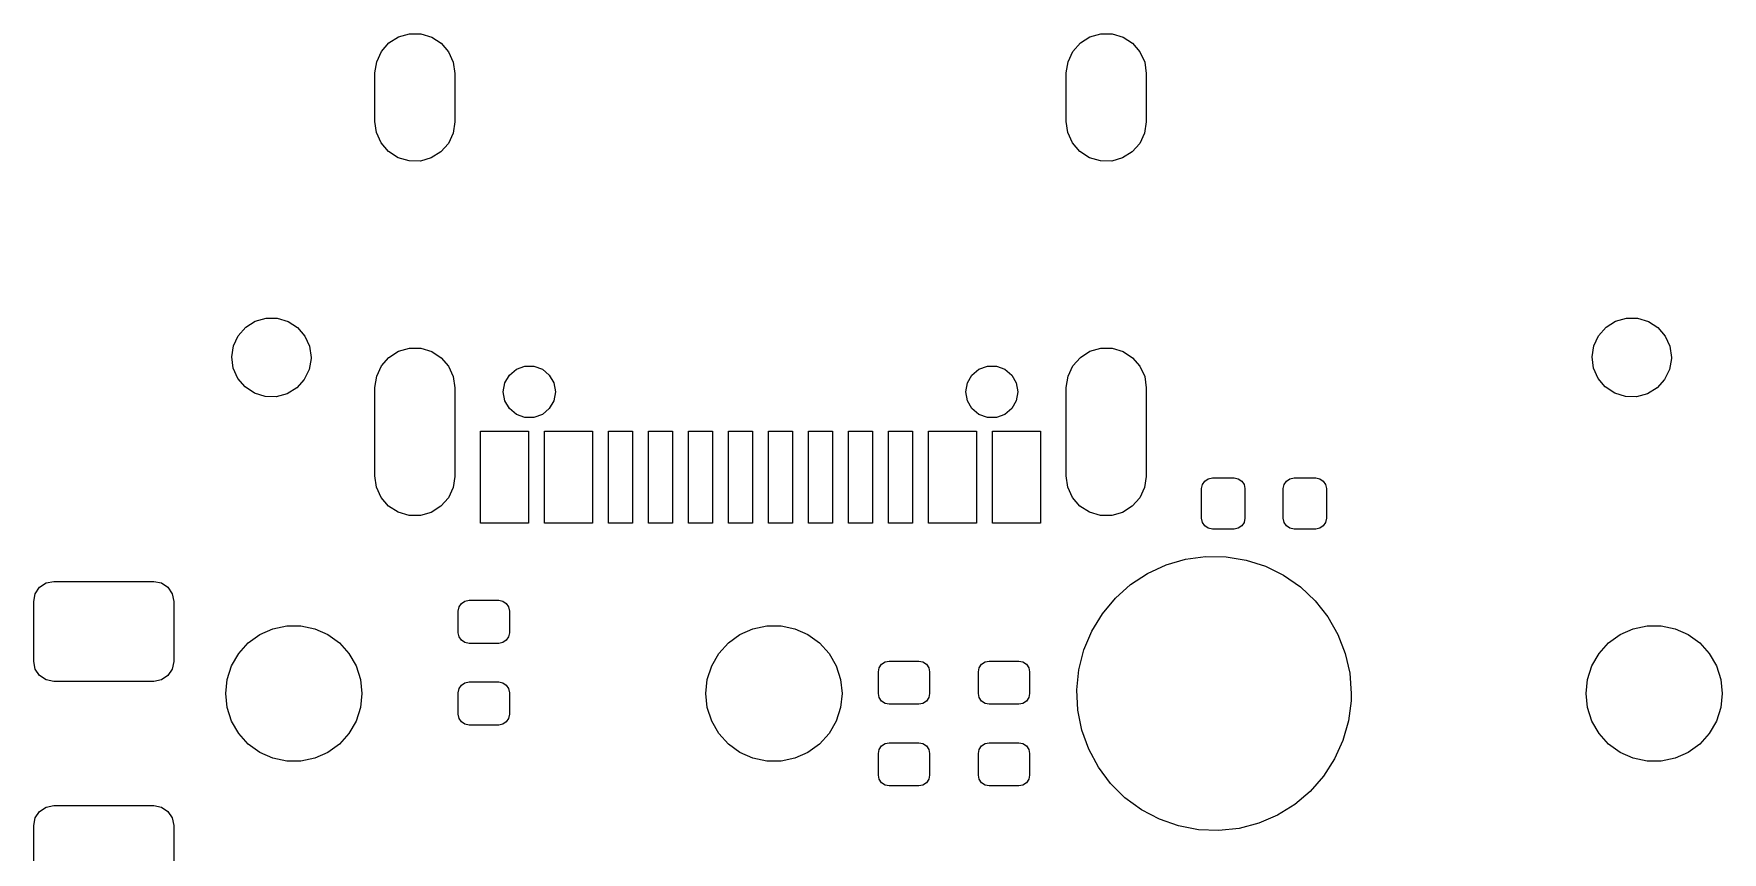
# Model space of a CAD drawing. Extents: x 3.01 to 10.88, y -3.22 to -0.6.
# Drawn here: x 4.021 to 4.851, y -0.998 to -0.596 of the extents above; entities that cross this region are included whole.
import ezdxf

# ---------------------------------------------------------------- set-up
doc = ezdxf.new("R2010")
doc.units = 0
doc.header["$MEASUREMENT"] = 0
doc.layers.add('BLACK', color=7, linetype='CONTINUOUS')

msp = doc.modelspace()

# ---------------------------------------------------------------- linework, layer by layer
at = {"layer": 'BLACK', "linetype": 'CONTINUOUS'}
for p, q in [((4.19544, -0.600166), (4.20016, -0.597188)), ((4.20016, -0.597188), (4.20553, -0.595654)), ((4.20553, -0.595654), (4.21111, -0.595688)), ((4.21111, -0.595688), (4.21646, -0.597288)), ((4.21646, -0.597288), (4.22114, -0.600323)), ((4.5356, -0.600166), (4.54032, -0.597188)), ((4.54032, -0.597188), (4.54569, -0.595654)), ((4.54569, -0.595654), (4.55127, -0.595688)), ((4.55127, -0.595688), (4.55661, -0.597288)), ((4.55661, -0.597288), (4.5613, -0.600323)), ((4.18938, -0.609402), (4.19175, -0.60435)), ((4.19175, -0.60435), (4.19544, -0.600166)), ((4.22114, -0.600323), (4.22478, -0.604551)), ((4.22478, -0.604551), (4.22709, -0.609632)), ((4.52953, -0.609402), (4.5319, -0.60435)), ((4.5319, -0.60435), (4.5356, -0.600166)), ((4.5613, -0.600323), (4.56494, -0.604551)), ((4.56494, -0.604551), (4.56725, -0.609632)), ((4.18852, -0.614917), (4.18938, -0.609402)), ((4.22709, -0.609632), (4.22789, -0.615157)), ((4.52867, -0.614917), (4.52953, -0.609402)), ((4.56725, -0.609632), (4.56804, -0.615157)), ((4.18851, -0.615157), (4.18852, -0.614917)), ((4.18851, -0.638779), (4.18851, -0.615157)), ((4.22789, -0.615157), (4.22789, -0.638779)), ((4.52867, -0.615157), (4.52867, -0.614917)), ((4.52867, -0.638779), (4.52867, -0.615157)), ((4.56804, -0.615157), (4.56804, -0.638779)), ((4.18931, -0.644304), (4.18851, -0.638779)), ((4.22788, -0.63902), (4.22702, -0.644535)), ((4.22789, -0.638779), (4.22788, -0.63902)), ((4.52946, -0.644304), (4.52867, -0.638779)), ((4.56804, -0.63902), (4.56718, -0.644535)), ((4.56804, -0.638779), (4.56804, -0.63902)), ((4.19162, -0.649385), (4.18931, -0.644304)), ((4.22702, -0.644535), (4.22465, -0.649587)), ((4.53177, -0.649385), (4.52946, -0.644304)), ((4.56718, -0.644535), (4.56481, -0.649587)), ((4.19526, -0.653613), (4.19162, -0.649385)), ((4.19994, -0.656649), (4.19526, -0.653613)), ((4.22096, -0.65377), (4.21624, -0.656748)), ((4.22465, -0.649587), (4.22096, -0.65377)), ((4.53542, -0.653613), (4.53177, -0.649385)), ((4.5401, -0.656649), (4.53542, -0.653613)), ((4.56112, -0.65377), (4.5564, -0.656748)), ((4.56481, -0.649587), (4.56112, -0.65377)), ((4.20529, -0.658248), (4.19994, -0.656649)), ((4.21087, -0.658282), (4.20529, -0.658248)), ((4.21624, -0.656748), (4.21087, -0.658282)), ((4.54545, -0.658248), (4.5401, -0.656649)), ((4.55103, -0.658282), (4.54545, -0.658248)), ((4.5564, -0.656748), (4.55103, -0.658282)), ((4.12496, -0.740071), (4.12963, -0.737121)), ((4.12963, -0.737121), (4.13495, -0.735601)), ((4.13495, -0.735601), (4.14048, -0.735635)), ((4.14048, -0.735635), (4.14578, -0.737219)), ((4.14578, -0.737219), (4.15042, -0.740226)), ((4.79425, -0.740071), (4.79893, -0.737121)), ((4.79893, -0.737121), (4.80424, -0.735601)), ((4.80424, -0.735601), (4.80977, -0.735635)), ((4.80977, -0.735635), (4.81507, -0.737219)), ((4.81507, -0.737219), (4.81971, -0.740226)), ((4.11895, -0.74922), (4.1213, -0.744215)), ((4.1213, -0.744215), (4.12496, -0.740071)), ((4.15042, -0.740226), (4.15402, -0.744415)), ((4.15402, -0.744415), (4.15631, -0.749448)), ((4.78824, -0.74922), (4.79059, -0.744215)), ((4.79059, -0.744215), (4.79425, -0.740071)), ((4.81971, -0.740226), (4.82332, -0.744415)), ((4.82332, -0.744415), (4.8256, -0.749448)), ((4.1181, -0.754683), (4.11895, -0.74922)), ((4.11881, -0.760165), (4.1181, -0.754683)), ((4.15709, -0.755397), (4.15617, -0.760849)), ((4.15631, -0.749448), (4.1571, -0.754921)), ((4.1571, -0.754921), (4.15709, -0.755397)), ((4.19175, -0.759074), (4.19544, -0.754891)), ((4.19544, -0.754891), (4.20016, -0.751912)), ((4.20016, -0.751912), (4.20553, -0.750379)), ((4.20553, -0.750379), (4.21111, -0.750413)), ((4.21111, -0.750413), (4.21646, -0.752012)), ((4.21646, -0.752012), (4.22114, -0.755048)), ((4.22114, -0.755048), (4.22478, -0.759276)), ((4.5319, -0.759074), (4.5356, -0.754891)), ((4.5356, -0.754891), (4.54032, -0.751912)), ((4.54032, -0.751912), (4.54569, -0.750379)), ((4.54569, -0.750379), (4.55127, -0.750413)), ((4.55127, -0.750413), (4.55661, -0.752012)), ((4.55661, -0.752012), (4.5613, -0.755048)), ((4.5613, -0.755048), (4.56494, -0.759276)), ((4.78739, -0.754683), (4.78824, -0.74922)), ((4.78811, -0.760165), (4.78739, -0.754683)), ((4.82638, -0.755397), (4.82546, -0.760849)), ((4.8256, -0.749448), (4.82639, -0.754921)), ((4.82639, -0.754921), (4.82638, -0.755397)), ((4.12104, -0.765225), (4.11881, -0.760165)), ((4.15617, -0.760849), (4.15376, -0.765825)), ((4.18852, -0.769641), (4.18938, -0.764126)), ((4.18938, -0.764126), (4.19175, -0.759074)), ((4.22478, -0.759276), (4.22709, -0.764357)), ((4.25248, -0.767474), (4.2547, -0.763625)), ((4.2547, -0.763625), (4.2581, -0.760769)), ((4.2581, -0.760769), (4.26228, -0.759249)), ((4.26228, -0.759249), (4.26672, -0.759249)), ((4.26672, -0.759249), (4.2709, -0.760769)), ((4.2709, -0.760769), (4.2743, -0.763625)), ((4.2743, -0.763625), (4.27652, -0.767474)), ((4.48003, -0.767474), (4.48226, -0.763625)), ((4.48226, -0.763625), (4.48566, -0.760769)), ((4.48566, -0.760769), (4.48984, -0.759249)), ((4.48984, -0.759249), (4.49428, -0.759249)), ((4.49428, -0.759249), (4.49846, -0.760769)), ((4.49846, -0.760769), (4.50186, -0.763625)), ((4.50186, -0.763625), (4.50408, -0.767474)), ((4.52867, -0.769641), (4.52953, -0.764126)), ((4.52953, -0.764126), (4.5319, -0.759074)), ((4.56494, -0.759276), (4.56725, -0.764357)), ((4.79033, -0.765225), (4.78811, -0.760165)), ((4.82546, -0.760849), (4.82305, -0.765825)), ((4.1246, -0.769458), (4.12104, -0.765225)), ((4.1292, -0.772521), (4.1246, -0.769458)), ((4.13448, -0.77417), (4.1292, -0.772521)), ((4.15005, -0.769924), (4.14534, -0.772817)), ((4.15376, -0.765825), (4.15005, -0.769924)), ((4.18851, -0.769882), (4.18852, -0.769641)), ((4.18851, -0.813189), (4.18851, -0.769882)), ((4.22709, -0.764357), (4.22789, -0.769882)), ((4.22789, -0.769882), (4.22789, -0.813189)), ((4.2517, -0.77185), (4.25248, -0.767474)), ((4.25248, -0.776226), (4.2517, -0.77185)), ((4.27652, -0.767474), (4.27729, -0.77185)), ((4.27729, -0.77185), (4.27652, -0.776226)), ((4.47926, -0.77185), (4.48003, -0.767474)), ((4.48003, -0.776226), (4.47926, -0.77185)), ((4.50408, -0.767474), (4.50485, -0.77185)), ((4.50485, -0.77185), (4.50408, -0.776226)), ((4.52867, -0.769882), (4.52867, -0.769641)), ((4.52867, -0.813189), (4.52867, -0.769882)), ((4.56725, -0.764357), (4.56804, -0.769882)), ((4.56804, -0.769882), (4.56804, -0.813189)), ((4.79389, -0.769458), (4.79033, -0.765225)), ((4.79849, -0.772521), (4.79389, -0.769458)), ((4.80377, -0.77417), (4.79849, -0.772521)), ((4.81934, -0.769924), (4.81463, -0.772817)), ((4.82305, -0.765825), (4.81934, -0.769924)), ((4.14001, -0.774271), (4.13448, -0.77417)), ((4.14534, -0.772817), (4.14001, -0.774271)), ((4.2547, -0.780075), (4.25248, -0.776226)), ((4.2581, -0.782931), (4.2547, -0.780075)), ((4.2743, -0.780075), (4.2709, -0.782931)), ((4.27652, -0.776226), (4.2743, -0.780075)), ((4.48226, -0.780075), (4.48003, -0.776226)), ((4.48566, -0.782931), (4.48226, -0.780075)), ((4.50186, -0.780075), (4.49846, -0.782931)), ((4.50408, -0.776226), (4.50186, -0.780075)), ((4.8093, -0.774271), (4.80377, -0.77417)), ((4.81463, -0.772817), (4.8093, -0.774271)), ((4.26228, -0.784451), (4.2581, -0.782931)), ((4.26672, -0.784451), (4.26228, -0.784451)), ((4.2709, -0.782931), (4.26672, -0.784451)), ((4.48984, -0.784451), (4.48566, -0.782931)), ((4.49428, -0.784451), (4.48984, -0.784451)), ((4.49846, -0.782931), (4.49428, -0.784451)), ((4.24048, -0.791141), (4.26411, -0.791141)), ((4.24048, -0.836417), (4.24048, -0.791141)), ((4.26411, -0.791141), (4.26411, -0.836417)), ((4.27198, -0.791141), (4.2956, -0.791141)), ((4.27198, -0.836417), (4.27198, -0.791141)), ((4.2956, -0.791141), (4.2956, -0.836417)), ((4.30348, -0.836417), (4.30348, -0.791141)), ((4.30348, -0.791141), (4.31529, -0.791141)), ((4.31529, -0.791141), (4.31529, -0.836417)), ((4.32316, -0.836417), (4.32316, -0.791141)), ((4.32316, -0.791141), (4.33497, -0.791141)), ((4.33497, -0.791141), (4.33497, -0.836417)), ((4.34285, -0.836417), (4.34285, -0.791141)), ((4.34285, -0.791141), (4.35466, -0.791141)), ((4.35466, -0.791141), (4.35466, -0.836417)), ((4.36253, -0.836417), (4.36253, -0.791141)), ((4.36253, -0.791141), (4.37434, -0.791141)), ((4.37434, -0.791141), (4.37434, -0.836417)), ((4.38222, -0.836417), (4.38222, -0.791141)), ((4.38222, -0.791141), (4.39403, -0.791141)), ((4.39403, -0.791141), (4.39403, -0.836417)), ((4.4019, -0.836417), (4.4019, -0.791141)), ((4.4019, -0.791141), (4.41371, -0.791141)), ((4.41371, -0.791141), (4.41371, -0.836417)), ((4.42159, -0.836417), (4.42159, -0.791141)), ((4.42159, -0.791141), (4.4334, -0.791141)), ((4.4334, -0.791141), (4.4334, -0.836417)), ((4.44127, -0.836417), (4.44127, -0.791141)), ((4.44127, -0.791141), (4.45308, -0.791141)), ((4.45308, -0.791141), (4.45308, -0.836417)), ((4.46096, -0.791141), (4.48458, -0.791141)), ((4.46096, -0.836417), (4.46096, -0.791141)), ((4.48458, -0.791141), (4.48458, -0.836417)), ((4.49245, -0.791141), (4.51607, -0.791141)), ((4.49245, -0.836417), (4.49245, -0.791141)), ((4.51607, -0.791141), (4.51607, -0.836417)), ((4.18931, -0.818714), (4.18851, -0.813189)), ((4.22788, -0.813429), (4.22702, -0.818944)), ((4.22789, -0.813189), (4.22788, -0.813429)), ((4.52946, -0.818714), (4.52867, -0.813189)), ((4.56804, -0.813429), (4.56718, -0.818944)), ((4.56804, -0.813189), (4.56804, -0.813429)), ((4.19162, -0.823794), (4.18931, -0.818714)), ((4.22702, -0.818944), (4.22465, -0.823996)), ((4.53177, -0.823794), (4.52946, -0.818714)), ((4.56718, -0.818944), (4.56481, -0.823996)), ((4.59528, -0.819488), (4.59568, -0.817454)), ((4.59528, -0.834055), (4.59528, -0.819488)), ((4.59568, -0.817454), (4.59683, -0.81573)), ((4.59683, -0.81573), (4.59856, -0.814578)), ((4.59856, -0.814578), (4.60059, -0.814173)), ((4.60059, -0.814173), (4.61122, -0.814173)), ((4.61122, -0.814173), (4.61325, -0.814578)), ((4.61325, -0.814578), (4.61498, -0.81573)), ((4.61498, -0.81573), (4.61613, -0.817454)), ((4.61613, -0.817454), (4.61654, -0.819488)), ((4.61654, -0.819488), (4.61654, -0.834055)), ((4.63543, -0.819488), (4.63584, -0.817454)), ((4.63543, -0.834055), (4.63543, -0.819488)), ((4.63584, -0.817454), (4.63699, -0.81573)), ((4.63699, -0.81573), (4.63871, -0.814578)), ((4.63871, -0.814578), (4.64075, -0.814173)), ((4.64075, -0.814173), (4.65138, -0.814173)), ((4.65138, -0.814173), (4.65341, -0.814578)), ((4.65341, -0.814578), (4.65514, -0.81573)), ((4.65514, -0.81573), (4.65629, -0.817454)), ((4.65629, -0.817454), (4.65669, -0.819488)), ((4.65669, -0.819488), (4.65669, -0.834055)), ((4.19526, -0.828023), (4.19162, -0.823794)), ((4.19994, -0.831058), (4.19526, -0.828023)), ((4.22096, -0.82818), (4.21624, -0.831158)), ((4.22465, -0.823996), (4.22096, -0.82818)), ((4.53542, -0.828023), (4.53177, -0.823794)), ((4.5401, -0.831058), (4.53542, -0.828023)), ((4.56112, -0.82818), (4.5564, -0.831158)), ((4.56481, -0.823996), (4.56112, -0.82818)), ((4.20529, -0.832657), (4.19994, -0.831058)), ((4.21087, -0.832692), (4.20529, -0.832657)), ((4.21624, -0.831158), (4.21087, -0.832692)), ((4.26411, -0.836417), (4.24048, -0.836417)), ((4.2956, -0.836417), (4.27198, -0.836417)), ((4.31529, -0.836417), (4.30348, -0.836417)), ((4.33497, -0.836417), (4.32316, -0.836417)), ((4.35466, -0.836417), (4.34285, -0.836417)), ((4.37434, -0.836417), (4.36253, -0.836417)), ((4.39403, -0.836417), (4.38222, -0.836417)), ((4.41371, -0.836417), (4.4019, -0.836417)), ((4.4334, -0.836417), (4.42159, -0.836417)), ((4.45308, -0.836417), (4.44127, -0.836417)), ((4.48458, -0.836417), (4.46096, -0.836417)), ((4.51607, -0.836417), (4.49245, -0.836417)), ((4.54545, -0.832657), (4.5401, -0.831058)), ((4.55103, -0.832692), (4.54545, -0.832657)), ((4.5564, -0.831158), (4.55103, -0.832692)), ((4.59568, -0.836089), (4.59528, -0.834055)), ((4.59683, -0.837813), (4.59568, -0.836089)), ((4.59856, -0.838966), (4.59683, -0.837813)), ((4.60059, -0.83937), (4.59856, -0.838966)), ((4.61325, -0.838966), (4.61122, -0.83937)), ((4.61498, -0.837813), (4.61325, -0.838966)), ((4.61613, -0.836089), (4.61498, -0.837813)), ((4.61654, -0.834055), (4.61613, -0.836089)), ((4.63584, -0.836089), (4.63543, -0.834055)), ((4.63699, -0.837813), (4.63584, -0.836089)), ((4.63871, -0.838966), (4.63699, -0.837813)), ((4.64075, -0.83937), (4.63871, -0.838966)), ((4.65341, -0.838966), (4.65138, -0.83937)), ((4.65514, -0.837813), (4.65341, -0.838966)), ((4.65629, -0.836089), (4.65514, -0.837813)), ((4.65669, -0.834055), (4.65629, -0.836089)), ((4.61122, -0.83937), (4.60059, -0.83937)), ((4.65138, -0.83937), (4.64075, -0.83937)), ((4.57774, -0.85705), (4.58734, -0.85425)), ((4.58734, -0.85425), (4.59725, -0.852901)), ((4.59725, -0.852901), (4.60726, -0.853032)), ((4.60726, -0.853032), (4.61713, -0.85464)), ((4.61713, -0.85464), (4.62666, -0.85769)), ((4.56028, -0.866724), (4.56865, -0.861238)), ((4.56865, -0.861238), (4.57774, -0.85705)), ((4.62666, -0.85769), (4.63563, -0.862115)), ((4.63563, -0.862115), (4.64385, -0.867818)), ((4.02067, -0.875), (4.02142, -0.871233)), ((4.02142, -0.871233), (4.02355, -0.86804)), ((4.02355, -0.86804), (4.02675, -0.865907)), ((4.02675, -0.865907), (4.03051, -0.865157)), ((4.03051, -0.865157), (4.07972, -0.865157)), ((4.07972, -0.865157), (4.08349, -0.865907)), ((4.08349, -0.865907), (4.08668, -0.86804)), ((4.08668, -0.86804), (4.08882, -0.871233)), ((4.08882, -0.871233), (4.08957, -0.875)), ((4.55282, -0.873386), (4.56028, -0.866724)), ((4.64385, -0.867818), (4.65114, -0.874673)), ((4.02067, -0.904528), (4.02067, -0.875)), ((4.08957, -0.875), (4.08957, -0.904528)), ((4.22953, -0.879724), (4.22993, -0.87769)), ((4.22953, -0.890354), (4.22953, -0.879724)), ((4.22993, -0.87769), (4.23108, -0.875966)), ((4.23108, -0.875966), (4.23281, -0.874814)), ((4.23281, -0.874814), (4.23484, -0.874409)), ((4.23484, -0.874409), (4.24941, -0.874409)), ((4.24941, -0.874409), (4.25144, -0.874814)), ((4.25144, -0.874814), (4.25317, -0.875966)), ((4.25317, -0.875966), (4.25432, -0.87769)), ((4.25432, -0.87769), (4.25472, -0.879724)), ((4.25472, -0.879724), (4.25472, -0.890354)), ((4.54642, -0.881078), (4.55282, -0.873386)), ((4.65114, -0.874673), (4.65734, -0.88253)), ((4.13187, -0.891263), (4.13827, -0.888415)), ((4.13827, -0.888415), (4.14512, -0.886959)), ((4.14512, -0.886959), (4.15212, -0.886959)), ((4.15212, -0.886959), (4.15897, -0.888415)), ((4.15897, -0.888415), (4.16537, -0.891263)), ((4.36809, -0.891263), (4.37449, -0.888415)), ((4.37449, -0.888415), (4.38134, -0.886959)), ((4.38134, -0.886959), (4.38834, -0.886959)), ((4.38834, -0.886959), (4.39519, -0.888415)), ((4.39519, -0.888415), (4.40159, -0.891263)), ((4.54123, -0.889631), (4.54642, -0.881078)), ((4.65734, -0.88253), (4.6623, -0.891216)), ((4.80116, -0.891263), (4.80756, -0.888415)), ((4.80756, -0.888415), (4.81441, -0.886959)), ((4.81441, -0.886959), (4.82141, -0.886959)), ((4.82141, -0.886959), (4.82826, -0.888415)), ((4.82826, -0.888415), (4.83466, -0.891263)), ((4.12152, -0.900584), (4.1262, -0.89538)), ((4.1262, -0.89538), (4.13187, -0.891263)), ((4.16537, -0.891263), (4.17104, -0.89538)), ((4.17104, -0.89538), (4.17572, -0.900584)), ((4.22993, -0.892388), (4.22953, -0.890354)), ((4.23108, -0.894113), (4.22993, -0.892388)), ((4.23281, -0.895265), (4.23108, -0.894113)), ((4.23484, -0.895669), (4.23281, -0.895265)), ((4.24941, -0.895669), (4.23484, -0.895669)), ((4.25144, -0.895265), (4.24941, -0.895669)), ((4.25317, -0.894113), (4.25144, -0.895265)), ((4.25432, -0.892388), (4.25317, -0.894113)), ((4.25472, -0.890354), (4.25432, -0.892388)), ((4.35774, -0.900584), (4.36242, -0.89538)), ((4.36242, -0.89538), (4.36809, -0.891263)), ((4.40159, -0.891263), (4.40726, -0.89538)), ((4.40726, -0.89538), (4.41194, -0.900584)), ((4.53736, -0.898857), (4.54123, -0.889631)), ((4.6623, -0.891216), (4.66593, -0.90054)), ((4.79081, -0.900584), (4.7955, -0.89538)), ((4.7955, -0.89538), (4.80116, -0.891263)), ((4.83466, -0.891263), (4.84033, -0.89538)), ((4.84033, -0.89538), (4.84501, -0.900584)), ((4.02142, -0.908294), (4.02067, -0.904528)), ((4.08957, -0.904528), (4.08882, -0.908294)), ((4.11802, -0.906649), (4.12152, -0.900584)), ((4.17572, -0.900584), (4.17922, -0.906649)), ((4.35424, -0.906649), (4.35774, -0.900584)), ((4.41194, -0.900584), (4.41544, -0.906649)), ((4.43778, -0.905887), (4.4395, -0.904735)), ((4.4395, -0.904735), (4.44154, -0.904331)), ((4.44154, -0.904331), (4.4561, -0.904331)), ((4.4561, -0.904331), (4.45814, -0.904735)), ((4.45814, -0.904735), (4.45986, -0.905887)), ((4.48699, -0.905887), (4.48871, -0.904735)), ((4.48871, -0.904735), (4.49075, -0.904331)), ((4.49075, -0.904331), (4.50531, -0.904331)), ((4.50531, -0.904331), (4.50735, -0.904735)), ((4.50735, -0.904735), (4.50907, -0.905887)), ((4.5349, -0.908554), (4.53736, -0.898857)), ((4.66593, -0.90054), (4.66813, -0.910298)), ((4.78731, -0.906649), (4.79081, -0.900584)), ((4.84501, -0.900584), (4.84851, -0.906649)), ((4.02355, -0.911487), (4.02142, -0.908294)), ((4.02675, -0.913621), (4.02355, -0.911487)), ((4.03051, -0.91437), (4.02675, -0.913621)), ((4.08349, -0.913621), (4.07972, -0.91437)), ((4.08668, -0.911487), (4.08349, -0.913621)), ((4.08882, -0.908294), (4.08668, -0.911487)), ((4.11512, -0.920275), (4.11585, -0.91331)), ((4.11585, -0.91331), (4.11802, -0.906649)), ((4.17922, -0.906649), (4.18139, -0.91331)), ((4.18139, -0.91331), (4.18212, -0.920275)), ((4.35134, -0.920275), (4.35207, -0.91331)), ((4.35207, -0.91331), (4.35424, -0.906649)), ((4.41544, -0.906649), (4.41761, -0.91331)), ((4.41761, -0.91331), (4.41834, -0.920275)), ((4.43622, -0.909646), (4.43663, -0.907612)), ((4.43622, -0.920276), (4.43622, -0.909646)), ((4.43663, -0.907612), (4.43778, -0.905887)), ((4.45986, -0.905887), (4.46101, -0.907612)), ((4.46101, -0.907612), (4.46142, -0.909646)), ((4.46142, -0.909646), (4.46142, -0.920276)), ((4.48543, -0.909646), (4.48584, -0.907612)), ((4.48543, -0.920276), (4.48543, -0.909646)), ((4.48584, -0.907612), (4.48699, -0.905887)), ((4.50907, -0.905887), (4.51023, -0.907612)), ((4.51023, -0.907612), (4.51063, -0.909646)), ((4.51063, -0.909646), (4.51063, -0.920276)), ((4.5339, -0.918508), (4.5349, -0.908554)), ((4.66813, -0.910298), (4.66888, -0.920275)), ((4.78441, -0.920275), (4.78514, -0.91331)), ((4.78514, -0.91331), (4.78731, -0.906649)), ((4.84851, -0.906649), (4.85068, -0.91331)), ((4.85068, -0.91331), (4.85141, -0.920275)), ((4.07972, -0.91437), (4.03051, -0.91437)), ((4.11585, -0.92724), (4.11512, -0.920275)), ((4.18212, -0.920275), (4.18139, -0.92724)), ((4.22953, -0.919882), (4.22993, -0.917848)), ((4.22953, -0.930512), (4.22953, -0.919882)), ((4.22993, -0.917848), (4.23108, -0.916124)), ((4.23108, -0.916124), (4.23281, -0.914971)), ((4.23281, -0.914971), (4.23484, -0.914567)), ((4.23484, -0.914567), (4.24941, -0.914567)), ((4.24941, -0.914567), (4.25144, -0.914971)), ((4.25144, -0.914971), (4.25317, -0.916124)), ((4.25317, -0.916124), (4.25432, -0.917848)), ((4.25432, -0.917848), (4.25472, -0.919882)), ((4.25472, -0.919882), (4.25472, -0.930512)), ((4.35207, -0.92724), (4.35134, -0.920275)), ((4.41834, -0.920275), (4.41761, -0.92724)), ((4.43663, -0.92231), (4.43622, -0.920276)), ((4.46142, -0.920276), (4.46101, -0.92231)), ((4.48584, -0.92231), (4.48543, -0.920276)), ((4.51063, -0.920276), (4.51023, -0.92231)), ((4.53438, -0.928501), (4.5339, -0.918508)), ((4.66888, -0.920275), (4.66878, -0.923808)), ((4.78514, -0.92724), (4.78441, -0.920275)), ((4.85141, -0.920275), (4.85068, -0.92724)), ((4.11802, -0.933901), (4.11585, -0.92724)), ((4.18139, -0.92724), (4.17922, -0.933901)), ((4.35424, -0.933901), (4.35207, -0.92724)), ((4.41761, -0.92724), (4.41544, -0.933901)), ((4.43778, -0.924034), (4.43663, -0.92231)), ((4.4395, -0.925186), (4.43778, -0.924034)), ((4.44154, -0.925591), (4.4395, -0.925186)), ((4.4561, -0.925591), (4.44154, -0.925591)), ((4.45814, -0.925186), (4.4561, -0.925591)), ((4.45986, -0.924034), (4.45814, -0.925186)), ((4.46101, -0.92231), (4.45986, -0.924034)), ((4.48699, -0.924034), (4.48584, -0.92231)), ((4.48871, -0.925186), (4.48699, -0.924034)), ((4.49075, -0.925591), (4.48871, -0.925186)), ((4.50531, -0.925591), (4.49075, -0.925591)), ((4.50735, -0.925186), (4.50531, -0.925591)), ((4.50907, -0.924034), (4.50735, -0.925186)), ((4.51023, -0.92231), (4.50907, -0.924034)), ((4.53633, -0.938314), (4.53438, -0.928501)), ((4.66878, -0.923808), (4.66752, -0.933732)), ((4.78731, -0.933901), (4.78514, -0.92724)), ((4.85068, -0.92724), (4.84851, -0.933901)), ((4.12152, -0.939966), (4.11802, -0.933901)), ((4.17922, -0.933901), (4.17572, -0.939966)), ((4.22993, -0.932546), (4.22953, -0.930512)), ((4.23108, -0.93427), (4.22993, -0.932546)), ((4.23281, -0.935422), (4.23108, -0.93427)), ((4.23484, -0.935827), (4.23281, -0.935422)), ((4.24941, -0.935827), (4.23484, -0.935827)), ((4.25144, -0.935422), (4.24941, -0.935827)), ((4.25317, -0.93427), (4.25144, -0.935422)), ((4.25432, -0.932546), (4.25317, -0.93427)), ((4.25472, -0.930512), (4.25432, -0.932546)), ((4.35774, -0.939966), (4.35424, -0.933901)), ((4.41544, -0.933901), (4.41194, -0.939966)), ((4.53971, -0.94773), (4.53633, -0.938314)), ((4.66752, -0.933732), (4.66481, -0.943362)), ((4.79081, -0.939966), (4.78731, -0.933901)), ((4.84851, -0.933901), (4.84501, -0.939966)), ((4.1262, -0.945171), (4.12152, -0.939966)), ((4.13187, -0.949287), (4.1262, -0.945171)), ((4.17104, -0.945171), (4.16537, -0.949287)), ((4.17572, -0.939966), (4.17104, -0.945171)), ((4.36242, -0.945171), (4.35774, -0.939966)), ((4.36809, -0.949287), (4.36242, -0.945171)), ((4.40726, -0.945171), (4.40159, -0.949287)), ((4.41194, -0.939966), (4.40726, -0.945171)), ((4.43663, -0.947769), (4.43778, -0.946045)), ((4.43778, -0.946045), (4.4395, -0.944893)), ((4.4395, -0.944893), (4.44154, -0.944488)), ((4.44154, -0.944488), (4.4561, -0.944488)), ((4.4561, -0.944488), (4.45814, -0.944893)), ((4.45814, -0.944893), (4.45986, -0.946045)), ((4.45986, -0.946045), (4.46101, -0.947769)), ((4.48584, -0.947769), (4.48699, -0.946045)), ((4.48699, -0.946045), (4.48871, -0.944893)), ((4.48871, -0.944893), (4.49075, -0.944488)), ((4.49075, -0.944488), (4.50531, -0.944488)), ((4.50531, -0.944488), (4.50735, -0.944893)), ((4.50735, -0.944893), (4.50907, -0.946045)), ((4.50907, -0.946045), (4.51023, -0.947769)), ((4.66481, -0.943362), (4.6607, -0.952483)), ((4.7955, -0.945171), (4.79081, -0.939966)), ((4.80116, -0.949287), (4.7955, -0.945171)), ((4.84033, -0.945171), (4.83466, -0.949287)), ((4.84501, -0.939966), (4.84033, -0.945171)), ((4.13827, -0.952136), (4.13187, -0.949287)), ((4.14512, -0.953592), (4.13827, -0.952136)), ((4.15212, -0.953592), (4.14512, -0.953592)), ((4.15897, -0.952136), (4.15212, -0.953592)), ((4.16537, -0.949287), (4.15897, -0.952136)), ((4.37449, -0.952136), (4.36809, -0.949287)), ((4.38134, -0.953592), (4.37449, -0.952136)), ((4.38834, -0.953592), (4.38134, -0.953592)), ((4.39519, -0.952136), (4.38834, -0.953592)), ((4.40159, -0.949287), (4.39519, -0.952136)), ((4.43622, -0.949803), (4.43663, -0.947769)), ((4.43622, -0.960433), (4.43622, -0.949803)), ((4.46101, -0.947769), (4.46142, -0.949803)), ((4.46142, -0.949803), (4.46142, -0.960433)), ((4.48543, -0.949803), (4.48584, -0.947769)), ((4.48543, -0.960433), (4.48543, -0.949803)), ((4.51023, -0.947769), (4.51063, -0.949803)), ((4.51063, -0.949803), (4.51063, -0.960433)), ((4.54445, -0.956543), (4.53971, -0.94773)), ((4.6607, -0.952483), (4.65528, -0.960898)), ((4.80756, -0.952136), (4.80116, -0.949287)), ((4.81441, -0.953592), (4.80756, -0.952136)), ((4.82141, -0.953592), (4.81441, -0.953592)), ((4.82826, -0.952136), (4.82141, -0.953592)), ((4.83466, -0.949287), (4.82826, -0.952136)), ((4.43663, -0.962467), (4.43622, -0.960433)), ((4.43778, -0.964191), (4.43663, -0.962467)), ((4.46101, -0.962467), (4.45986, -0.964191)), ((4.46142, -0.960433), (4.46101, -0.962467)), ((4.48584, -0.962467), (4.48543, -0.960433)), ((4.48699, -0.964191), (4.48584, -0.962467)), ((4.51023, -0.962467), (4.50907, -0.964191)), ((4.51063, -0.960433), (4.51023, -0.962467)), ((4.55043, -0.964559), (4.54445, -0.956543)), ((4.65528, -0.960898), (4.64869, -0.96842)), ((4.4395, -0.965343), (4.43778, -0.964191)), ((4.44154, -0.965748), (4.4395, -0.965343)), ((4.4561, -0.965748), (4.44154, -0.965748)), ((4.45814, -0.965343), (4.4561, -0.965748)), ((4.45986, -0.964191), (4.45814, -0.965343)), ((4.48871, -0.965343), (4.48699, -0.964191)), ((4.49075, -0.965748), (4.48871, -0.965343)), ((4.50531, -0.965748), (4.49075, -0.965748)), ((4.50735, -0.965343), (4.50531, -0.965748)), ((4.50907, -0.964191), (4.50735, -0.965343)), ((4.55754, -0.971603), (4.55043, -0.964559)), ((4.56561, -0.977518), (4.55754, -0.971603)), ((4.64869, -0.96842), (4.64105, -0.974884)), ((4.02142, -0.98147), (4.02355, -0.978276)), ((4.02355, -0.978276), (4.02675, -0.976143)), ((4.02675, -0.976143), (4.03051, -0.975394)), ((4.03051, -0.975394), (4.07972, -0.975394)), ((4.07972, -0.975394), (4.08349, -0.976143)), ((4.08349, -0.976143), (4.08668, -0.978276)), ((4.08668, -0.978276), (4.08882, -0.98147)), ((4.57446, -0.982177), (4.56561, -0.977518)), ((4.63254, -0.980148), (4.62335, -0.984098)), ((4.64105, -0.974884), (4.63254, -0.980148)), ((4.02067, -0.985236), (4.02142, -0.98147)), ((4.02067, -1.01476), (4.02067, -0.985236)), ((4.08882, -0.98147), (4.08957, -0.985236)), ((4.08957, -0.985236), (4.08957, -1.01476)), ((4.58391, -0.985475), (4.57446, -0.982177)), ((4.59373, -0.987341), (4.58391, -0.985475)), ((4.60373, -0.987734), (4.59373, -0.987341)), ((4.61368, -0.986645), (4.60373, -0.987734)), ((4.62335, -0.984098), (4.61368, -0.986645))]:
    msp.add_line(p, q, dxfattribs=at)

doc.saveas('drawing.dxf')
